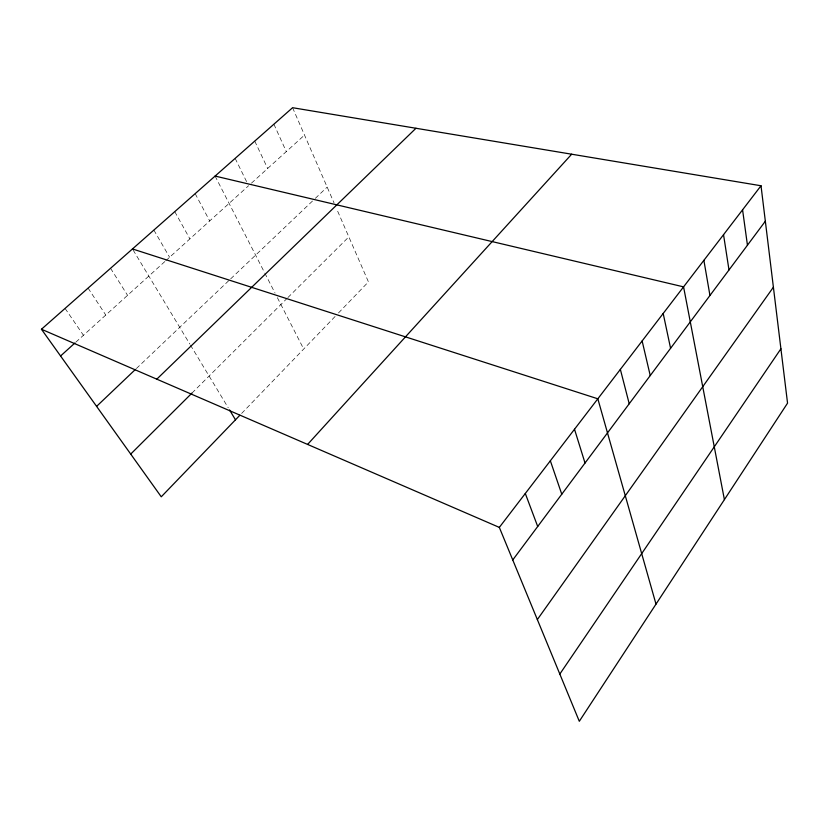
<?xml version="1.0" encoding="UTF-8"?>
<svg xmlns="http://www.w3.org/2000/svg" width="829" height="829" viewBox="0 0 829 829"><rect width="100%" height="100%" fill="white"/><g stroke="black" fill="none" stroke-linecap="round" stroke-linejoin="round"><path stroke-width="0.62" stroke-dasharray="4.14 3.11" d="M241.643 413.422L336.729 314.782M338.512 312.927L368.439 281.881L336.626 208.825M191.955 393.101L287.031 298.419M287.912 297.549L348.843 236.866M136.391 368.522L229.757 279.725M230.69 278.834L314.409 199.219M315.321 198.349L327.165 187.085M75.822 342.18L164.878 261.539M165.821 260.679L248.596 185.727M251.456 183.136L304.523 135.086M65.066 308.419L83.449 335.279M88.092 288.109L105.77 315.061M110.558 268.285L127.562 295.331M133.127 250.037L189.779 343.983M190.432 345.071L228.224 407.764M153.873 230.079L169.603 257.259M174.764 211.654L189.893 238.887M195.167 193.654L209.716 220.939M215.094 176.069L264.254 272.026M264.814 273.124L275.031 293.072M277.373 297.652L303.704 349.04M235.156 158.38L246.918 182.307M254.752 141.096L267.663 168.463M273.891 124.205L286.295 151.583M292.596 107.708L334.077 202.96"/><path stroke-width="1.24" d="M559.824 674.05L780.918 348.771M537.347 619.564L773.395 287.197M512.757 559.948L765.343 221.208M761.012 185.758L787.55 403.143L579.305 721.292L499.327 527.399L761.012 185.758L292.596 107.708L41.45 329.248L161.261 496.799L239.882 415.246M307.6 444.427L571.678 154.204M130.713 454.085L191.955 393.101M156.795 379.164L415.971 128.267M96.599 406.365L135.469 369.392M60.569 355.993L74.869 343.04M215.094 176.069L683.573 286.865L724.401 499.618M132.474 248.949L597.833 398.801L655.998 604.123M41.45 329.248L499.327 527.399M229.55 409.951L235.488 419.806M525.306 493.483L537.7 526.498M550.352 460.789L561.772 494.219M574.507 429.246L585.025 463.038M620.361 369.392L629.221 403.764M642.133 340.957L650.237 375.578M663.19 313.466L670.578 348.294M703.883 260.347L709.956 295.497M723.541 234.68L728.992 269.953M742.577 209.83L747.447 245.208"/></g></svg>
